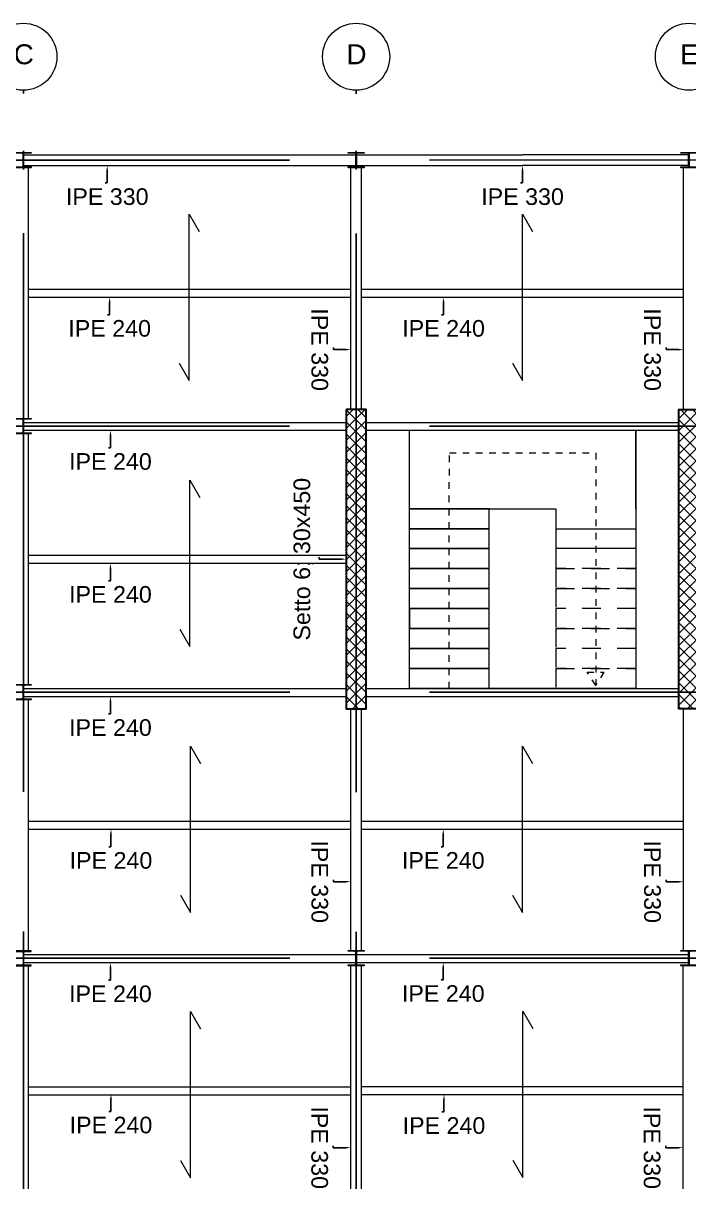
# Model space of a CAD drawing. Header units: millimetres. Extents: x 1415 to 3549, y 2194 to 4677.
# Drawn here: x 1815.06 to 1825.06, y 2202.31 to 2219.73 of the extents above; entities that cross this region are included whole.
import ezdxf
from ezdxf import colors
from ezdxf.entities.mleader import LeaderData, LeaderLine
from ezdxf.math import Vec2, Vec3

# ---------------------------------------------------------------- set-up
doc = ezdxf.new("R2010")
doc.units = ezdxf.units.MM
for name, pattern in [('ACAD_ISO02W100', [15, 12, -3]), ('DASHDOT', [1, 0.5, -0.25, 0, -0.25]), ('phl_center', [0.75, 0.4, -0.35])]:
    doc.linetypes.add(name, pattern=pattern)
doc.layers.add('02P', color=7, linetype='DASHDOT')
doc.layers.add('linea tratteggiata', color=221, linetype='ACAD_ISO02W100')
for name, color, linetype, lineweight in [('armature longitudinali', 5, 'Continuous', 9), ('bulloni', 170, 'Continuous', 15), ('Layer3', 7, 'Continuous', 15), ('Layer4', 7, 'Continuous', 15), ('quote', 252, 'Continuous', 5), ('Setti', 5, 'Continuous', 30), ('sezione', 18, 'ACAD_ISO02W100', 20), ('staffe', 10, 'Continuous', 9)]:
    doc.layers.add(name, color=color, linetype=linetype, lineweight=lineweight)
doc.styles.get("Standard").update_dxf_attribs({"font": 'arial.ttf'})
pattern_1 = [(45, (117.48415, -95.67684), (-0.089802561, 0.089802561), []), (135, (117.48415, -95.67684), (-0.089802561, -0.089802561), [])]

msp = doc.modelspace()

# ---------------------------------------------------------------- hatches: boundary and pattern name
at = {"layer": 'Layer4'}
h = msp.add_hatch(color=0, dxfattribs=at)
h.dxf.hatch_style = 1
h.paths.add_polyline_path([(1815.181, 2217.557), (1815.181, 2217.569), (1815.0858, 2217.569, -0.4142136), (1815.0648, 2217.59), (1815.0648, 2217.672), (1815.061, 2217.672), (1815.061, 2217.557)])
h.paths.add_polyline_path([(1815.061, 2217.557), (1815.061, 2217.672), (1815.0573, 2217.672), (1815.0573, 2217.59, -0.4142136), (1815.0363, 2217.569), (1814.941, 2217.569), (1814.941, 2217.557)])
h.paths.add_polyline_path([(1815.0858, 2217.775), (1815.181, 2217.775), (1815.181, 2217.787), (1815.061, 2217.787), (1815.061, 2217.672), (1815.0648, 2217.672), (1815.0648, 2217.754, -0.4142136)])
h.paths.add_polyline_path([(1815.0573, 2217.754), (1815.0573, 2217.672), (1815.061, 2217.672), (1815.061, 2217.787), (1814.941, 2217.787), (1814.941, 2217.775), (1815.0363, 2217.775, -0.4142136)])
h = msp.add_hatch(color=0, dxfattribs=at)
h.dxf.hatch_style = 1
h.paths.add_polyline_path([(1820.181, 2217.5573), (1820.181, 2217.5693), (1820.0858, 2217.5693, -0.4142136), (1820.0648, 2217.5903), (1820.0648, 2217.6723), (1820.061, 2217.6723), (1820.061, 2217.5573)])
h.paths.add_polyline_path([(1820.061, 2217.5573), (1820.061, 2217.6723), (1820.0573, 2217.6723), (1820.0573, 2217.5903, -0.4142136), (1820.0363, 2217.5693), (1819.941, 2217.5693), (1819.941, 2217.5573)])
h.paths.add_polyline_path([(1820.0858, 2217.7753), (1820.181, 2217.7753), (1820.181, 2217.7873), (1820.061, 2217.7873), (1820.061, 2217.6723), (1820.0648, 2217.6723), (1820.0648, 2217.7543, -0.4142136)])
h.paths.add_polyline_path([(1820.0573, 2217.7543), (1820.0573, 2217.6723), (1820.061, 2217.6723), (1820.061, 2217.7873), (1819.941, 2217.7873), (1819.941, 2217.7753), (1820.0363, 2217.7753, -0.4142136)])
h = msp.add_hatch(color=0, dxfattribs=at)
h.dxf.hatch_style = 1
h.paths.add_polyline_path([(1825.181, 2217.5576), (1825.181, 2217.5696), (1825.0858, 2217.5696, -0.4142136), (1825.0648, 2217.5906), (1825.0648, 2217.6726), (1825.061, 2217.6726), (1825.061, 2217.5576)])
h.paths.add_polyline_path([(1825.061, 2217.5576), (1825.061, 2217.6726), (1825.0573, 2217.6726), (1825.0573, 2217.5906, -0.4142136), (1825.0363, 2217.5696), (1824.941, 2217.5696), (1824.941, 2217.5576)])
h.paths.add_polyline_path([(1825.0858, 2217.7756), (1825.181, 2217.7756), (1825.181, 2217.7876), (1825.061, 2217.7876), (1825.061, 2217.6726), (1825.0648, 2217.6726), (1825.0648, 2217.7546, -0.4142136)])
h.paths.add_polyline_path([(1825.0573, 2217.7546), (1825.0573, 2217.6726), (1825.061, 2217.6726), (1825.061, 2217.7876), (1824.941, 2217.7876), (1824.941, 2217.7756), (1825.0363, 2217.7756, -0.4142136)])
h = msp.add_hatch(color=0, dxfattribs=at)
h.dxf.hatch_style = 1
h.paths.add_polyline_path([(1815.181, 2213.5576), (1815.181, 2213.5696), (1815.0858, 2213.5696, -0.4142136), (1815.0648, 2213.5906), (1815.0648, 2213.6726), (1815.061, 2213.6726), (1815.061, 2213.5576)])
h.paths.add_polyline_path([(1815.061, 2213.5576), (1815.061, 2213.6726), (1815.0573, 2213.6726), (1815.0573, 2213.5906, -0.4142136), (1815.0363, 2213.5696), (1814.941, 2213.5696), (1814.941, 2213.5576)])
h.paths.add_polyline_path([(1815.0858, 2213.7756), (1815.181, 2213.7756), (1815.181, 2213.7876), (1815.061, 2213.7876), (1815.061, 2213.6726), (1815.0648, 2213.6726), (1815.0648, 2213.7546, -0.4142136)])
h.paths.add_polyline_path([(1815.0573, 2213.7546), (1815.0573, 2213.6726), (1815.061, 2213.6726), (1815.061, 2213.7876), (1814.941, 2213.7876), (1814.941, 2213.7756), (1815.0363, 2213.7756, -0.4142136)])
h = msp.add_hatch(color=0, dxfattribs=at)
h.dxf.hatch_style = 1
h.paths.add_polyline_path([(1815.181, 2209.557), (1815.181, 2209.569), (1815.0858, 2209.569, -0.4142136), (1815.0648, 2209.59), (1815.0648, 2209.672), (1815.061, 2209.672), (1815.061, 2209.557)])
h.paths.add_polyline_path([(1815.061, 2209.557), (1815.061, 2209.672), (1815.0573, 2209.672), (1815.0573, 2209.59, -0.4142136), (1815.0363, 2209.569), (1814.941, 2209.569), (1814.941, 2209.557)])
h.paths.add_polyline_path([(1815.0858, 2209.775), (1815.181, 2209.775), (1815.181, 2209.787), (1815.061, 2209.787), (1815.061, 2209.672), (1815.0648, 2209.672), (1815.0648, 2209.754, -0.4142136)])
h.paths.add_polyline_path([(1815.0573, 2209.754), (1815.0573, 2209.672), (1815.061, 2209.672), (1815.061, 2209.787), (1814.941, 2209.787), (1814.941, 2209.775), (1815.0363, 2209.775, -0.4142136)])
h = msp.add_hatch(color=0, dxfattribs=at)
h.dxf.hatch_style = 1
h.paths.add_polyline_path([(1815.181, 2205.7837), (1815.181, 2205.7717), (1815.0858, 2205.7717, 0.4142136), (1815.0648, 2205.7507), (1815.0648, 2205.6687), (1815.061, 2205.6687), (1815.061, 2205.7837)])
h.paths.add_polyline_path([(1815.061, 2205.7837), (1815.061, 2205.6687), (1815.0573, 2205.6687), (1815.0573, 2205.7507, 0.4142136), (1815.0363, 2205.7717), (1814.941, 2205.7717), (1814.941, 2205.7837)])
h.paths.add_polyline_path([(1815.0858, 2205.5657), (1815.181, 2205.5657), (1815.181, 2205.5537), (1815.061, 2205.5537), (1815.061, 2205.6687), (1815.0648, 2205.6687), (1815.0648, 2205.5867, 0.4142136)])
h.paths.add_polyline_path([(1815.0573, 2205.5867), (1815.0573, 2205.6687), (1815.061, 2205.6687), (1815.061, 2205.5537), (1814.941, 2205.5537), (1814.941, 2205.5657), (1815.0363, 2205.5657, 0.4142136)])
h = msp.add_hatch(color=0, dxfattribs=at)
h.dxf.hatch_style = 1
h.paths.add_polyline_path([(1820.181, 2205.5576), (1820.181, 2205.5696), (1820.0858, 2205.5696, -0.4142136), (1820.0648, 2205.5906), (1820.0648, 2205.6726), (1820.061, 2205.6726), (1820.061, 2205.5576)])
h.paths.add_polyline_path([(1820.061, 2205.5576), (1820.061, 2205.6726), (1820.0573, 2205.6726), (1820.0573, 2205.5906, -0.4142136), (1820.0363, 2205.5696), (1819.941, 2205.5696), (1819.941, 2205.5576)])
h.paths.add_polyline_path([(1820.0858, 2205.7756), (1820.181, 2205.7756), (1820.181, 2205.7876), (1820.061, 2205.7876), (1820.061, 2205.6726), (1820.0648, 2205.6726), (1820.0648, 2205.7546, -0.4142136)])
h.paths.add_polyline_path([(1820.0573, 2205.7546), (1820.0573, 2205.6726), (1820.061, 2205.6726), (1820.061, 2205.7876), (1819.941, 2205.7876), (1819.941, 2205.7756), (1820.0363, 2205.7756, -0.4142136)])
h = msp.add_hatch(color=0, dxfattribs=at)
h.dxf.hatch_style = 1
h.paths.add_polyline_path([(1825.181, 2205.5576), (1825.181, 2205.5696), (1825.0858, 2205.5696, -0.4142136), (1825.0648, 2205.5906), (1825.0648, 2205.6726), (1825.061, 2205.6726), (1825.061, 2205.5576)])
h.paths.add_polyline_path([(1825.061, 2205.5576), (1825.061, 2205.6726), (1825.0573, 2205.6726), (1825.0573, 2205.5906, -0.4142136), (1825.0363, 2205.5696), (1824.941, 2205.5696), (1824.941, 2205.5576)])
h.paths.add_polyline_path([(1825.0858, 2205.7756), (1825.181, 2205.7756), (1825.181, 2205.7876), (1825.061, 2205.7876), (1825.061, 2205.6726), (1825.0648, 2205.6726), (1825.0648, 2205.7546, -0.4142136)])
h.paths.add_polyline_path([(1825.0573, 2205.7546), (1825.0573, 2205.6726), (1825.061, 2205.6726), (1825.061, 2205.7876), (1824.941, 2205.7876), (1824.941, 2205.7756), (1825.0363, 2205.7756, -0.4142136)])
at = {"layer": 'staffe', "true_color": 0xc7c8ca}
h = msp.add_hatch(dxfattribs=at)
h.set_pattern_fill('ANSI37', color=9, scale=0.04)
h.set_pattern_definition(pattern_1)
h.paths.add_polyline_path([(1804.9116, 2217.8204), (1804.9116, 2217.5204), (1807.4116, 2217.5204), (1807.4116, 2217.8204)])
h.paths.add_polyline_path([(1804.9116, 2209.4204), (1805.2116, 2209.4204), (1805.2116, 2213.9204), (1804.9116, 2213.9204)])
h.paths.add_polyline_path([(1820.2116, 2213.9204), (1819.9116, 2213.9204), (1819.9116, 2209.4204), (1820.2116, 2209.4204)])
h.paths.add_polyline_path([(1807.4116, 2205.5204), (1807.4116, 2205.8204), (1804.9116, 2205.8204), (1804.9116, 2205.5204)])
h.paths.add_polyline_path([(1817.4116, 2197.5204), (1817.4116, 2197.8204), (1814.9116, 2197.8204), (1814.9116, 2197.5204)])
h = msp.add_hatch(dxfattribs=at)
h.set_pattern_fill('ANSI37', color=9, scale=0.04)
h.set_pattern_definition(pattern_1)
h.paths.add_polyline_path([(1840.2116, 2217.8204), (1840.2116, 2217.5204), (1837.7116, 2217.5204), (1837.7116, 2217.8204)])
h.paths.add_polyline_path([(1840.2116, 2209.4204), (1839.9116, 2209.4204), (1839.9116, 2213.9204), (1840.2116, 2213.9204)])
h.paths.add_polyline_path([(1824.9116, 2213.9204), (1825.2116, 2213.9204), (1825.2116, 2209.4204), (1824.9116, 2209.4204)])
h.paths.add_polyline_path([(1837.7116, 2205.5204), (1837.7116, 2205.8204), (1840.2116, 2205.8204), (1840.2116, 2205.5204)])
h.paths.add_polyline_path([(1827.7116, 2197.5204), (1827.7116, 2197.8204), (1830.2116, 2197.8204), (1830.2116, 2197.5204)])

# ---------------------------------------------------------------- linework, layer by layer
at = {"layer": '02P'}
for p, q in [((1815.0616, 2217.5304), (1815.0616, 2217.8104)), ((1820.0616, 2217.5304), (1820.0616, 2217.8104)), ((1815.0616, 2213.5304), (1815.0616, 2213.8104)), ((1815.0616, 2209.5304), (1815.0616, 2209.8104)), ((1815.0616, 2205.5304), (1815.0616, 2205.8104)), ((1820.0616, 2205.5304), (1820.0616, 2205.8104))]:
    msp.add_line(p, q, dxfattribs=at)
at = {"layer": 'bulloni'}
for points in [[(1815.1414, 2215.7297), (1819.9816, 2215.7297), (1819.9816, 2215.7297)], [(1820.1382, 2215.7297), (1821.1594, 2215.7297), (1824.9818, 2215.7297)], [(1815.1414, 2215.6097), (1819.9816, 2215.6097), (1819.9816, 2215.6097)], [(1820.1382, 2215.6097), (1821.1594, 2215.6097), (1824.9818, 2215.6097)], [(1815.1414, 2211.7298), (1819.9116, 2211.7298)], [(1815.1414, 2211.6098), (1819.9116, 2211.6098)], [(1815.1414, 2207.7298), (1816.1626, 2207.7298), (1819.9816, 2207.7298)], [(1820.1382, 2207.7301), (1821.1594, 2207.7301), (1824.9818, 2207.7301)], [(1815.1414, 2207.6098), (1816.1626, 2207.6098), (1819.9816, 2207.6098)], [(1820.1382, 2207.6101), (1821.1594, 2207.6101), (1824.9818, 2207.6101)], [(1815.1416, 2203.737), (1816.1628, 2203.737), (1819.9816, 2203.737)], [(1820.1414, 2203.7432), (1821.1595, 2203.7432), (1824.9818, 2203.7432)], [(1815.1416, 2203.617), (1816.1628, 2203.617), (1819.9815, 2203.617)], [(1820.1414, 2203.6232), (1821.1595, 2203.6232), (1824.9818, 2203.6232)]]:
    msp.add_lwpolyline(points, dxfattribs=at)
at = {"layer": 'Layer3'}
for centre in [(1815.0616, 2219.2264), (1820.0616, 2219.2264), (1825.0616, 2219.2264)]:
    msp.add_circle(centre, 0.5039, dxfattribs=at)
at = {"layer": 'Layer4'}
for points in [[(1815.181, 2217.557), (1814.941, 2217.557), (1814.941, 2217.569), (1815.0363, 2217.569, 0.4142136), (1815.0573, 2217.59), (1815.0573, 2217.754, 0.4142136), (1815.0363, 2217.775), (1814.941, 2217.775), (1814.941, 2217.787), (1815.181, 2217.787), (1815.181, 2217.775), (1815.0858, 2217.775, 0.4142136), (1815.0648, 2217.754), (1815.0648, 2217.59, 0.4142136), (1815.0858, 2217.569), (1815.181, 2217.569)], [(1820.181, 2217.5573), (1819.941, 2217.5573), (1819.941, 2217.5693), (1820.0363, 2217.5693, 0.4142136), (1820.0573, 2217.5903), (1820.0573, 2217.7543, 0.4142136), (1820.0363, 2217.7753), (1819.941, 2217.7753), (1819.941, 2217.7873), (1820.181, 2217.7873), (1820.181, 2217.7753), (1820.0858, 2217.7753, 0.4142136), (1820.0648, 2217.7543), (1820.0648, 2217.5903, 0.4142136), (1820.0858, 2217.5693), (1820.181, 2217.5693)], [(1825.181, 2217.5576), (1824.941, 2217.5576), (1824.941, 2217.5696), (1825.0363, 2217.5696, 0.4142136), (1825.0573, 2217.5906), (1825.0573, 2217.7546, 0.4142136), (1825.0363, 2217.7756), (1824.941, 2217.7756), (1824.941, 2217.7876), (1825.181, 2217.7876), (1825.181, 2217.7756), (1825.0858, 2217.7756, 0.4142136), (1825.0648, 2217.7546), (1825.0648, 2217.5906, 0.4142136), (1825.0858, 2217.5696), (1825.181, 2217.5696)], [(1815.181, 2213.5576), (1814.941, 2213.5576), (1814.941, 2213.5696), (1815.0363, 2213.5696, 0.4142136), (1815.0573, 2213.5906), (1815.0573, 2213.7546, 0.4142136), (1815.0363, 2213.7756), (1814.941, 2213.7756), (1814.941, 2213.7876), (1815.181, 2213.7876), (1815.181, 2213.7756), (1815.0858, 2213.7756, 0.4142136), (1815.0648, 2213.7546), (1815.0648, 2213.5906, 0.4142136), (1815.0858, 2213.5696), (1815.181, 2213.5696)], [(1815.181, 2209.557), (1814.941, 2209.557), (1814.941, 2209.569), (1815.0363, 2209.569, 0.4142136), (1815.0573, 2209.59), (1815.0573, 2209.754, 0.4142136), (1815.0363, 2209.775), (1814.941, 2209.775), (1814.941, 2209.787), (1815.181, 2209.787), (1815.181, 2209.775), (1815.0858, 2209.775, 0.4142136), (1815.0648, 2209.754), (1815.0648, 2209.59, 0.4142136), (1815.0858, 2209.569), (1815.181, 2209.569)], [(1815.181, 2205.7837), (1814.941, 2205.7837), (1814.941, 2205.7717), (1815.0363, 2205.7717, -0.4142136), (1815.0573, 2205.7507), (1815.0573, 2205.5867, -0.4142136), (1815.0363, 2205.5657), (1814.941, 2205.5657), (1814.941, 2205.5537), (1815.181, 2205.5537), (1815.181, 2205.5657), (1815.0858, 2205.5657, -0.4142136), (1815.0648, 2205.5867), (1815.0648, 2205.7507, -0.4142136), (1815.0858, 2205.7717), (1815.181, 2205.7717)], [(1820.181, 2205.5576), (1819.941, 2205.5576), (1819.941, 2205.5696), (1820.0363, 2205.5696, 0.4142136), (1820.0573, 2205.5906), (1820.0573, 2205.7546, 0.4142136), (1820.0363, 2205.7756), (1819.941, 2205.7756), (1819.941, 2205.7876), (1820.181, 2205.7876), (1820.181, 2205.7756), (1820.0858, 2205.7756, 0.4142136), (1820.0648, 2205.7546), (1820.0648, 2205.5906, 0.4142136), (1820.0858, 2205.5696), (1820.181, 2205.5696)], [(1825.181, 2205.5576), (1824.941, 2205.5576), (1824.941, 2205.5696), (1825.0363, 2205.5696, 0.4142136), (1825.0573, 2205.5906), (1825.0573, 2205.7546, 0.4142136), (1825.0363, 2205.7756), (1824.941, 2205.7756), (1824.941, 2205.7876), (1825.181, 2205.7876), (1825.181, 2205.7756), (1825.0858, 2205.7756, 0.4142136), (1825.0648, 2205.7546), (1825.0648, 2205.5906, 0.4142136), (1825.0858, 2205.5696), (1825.181, 2205.5696)]]:
    msp.add_lwpolyline(points, format="xyb", close=True, dxfattribs=at)
for points in [[(1815.0648, 2217.7504), (1820.0573, 2217.7504)], [(1820.0648, 2217.7504), (1822.5616, 2217.7504)], [(1825.0573, 2217.7504), (1822.5616, 2217.7504)], [(1815.0648, 2217.5904), (1820.0573, 2217.5904)], [(1815.1414, 2213.7876), (1815.1414, 2217.557)], [(1819.9818, 2213.9204), (1819.9818, 2217.5573)], [(1820.0648, 2217.5904), (1822.5616, 2217.5904)], [(1820.1414, 2213.9204), (1820.1414, 2217.5573)], [(1825.0573, 2217.5906), (1822.5616, 2217.5904)], [(1824.9818, 2213.9207), (1824.9818, 2217.5576)], [(1817.4016, 2214.6195), (1817.5516, 2214.3597), (1817.5516, 2216.8597), (1817.7016, 2216.5999)], [(1822.4117, 2214.6195), (1822.5617, 2214.3597), (1822.5617, 2216.8597), (1822.7117, 2216.5999)], [(1815.0658, 2213.7282), (1819.9116, 2213.7282)], [(1820.2126, 2213.7282), (1824.9116, 2213.7282)], [(1815.0658, 2213.6082), (1819.9116, 2213.6082)], [(1815.1414, 2209.7883), (1815.1414, 2213.5576)], [(1820.2126, 2213.6082), (1824.9116, 2213.6082)], [(1824.2621, 2209.7264), (1820.8621, 2209.7293), (1820.8621, 2212.5241), (1820.8621, 2213.6082), (1823.0621, 2213.6082), (1824.2621, 2213.6082), (1824.2621, 2209.7264)], [(1824.2621, 2212.4284), (1824.2621, 2213.6082)], [(1817.4135, 2210.6196), (1817.5635, 2210.3598), (1817.5635, 2212.8598), (1817.7135, 2212.6)], [(1820.8621, 2212.1293), (1822.0621, 2212.1293), (1822.0621, 2212.4293), (1820.8621, 2212.4293)], [(1820.8621, 2212.4284), (1823.0621, 2212.4284)], [(1823.0621, 2212.4284), (1823.0621, 2212.4284), (1823.0621, 2211.8293)], [(1820.8621, 2211.8293), (1822.0621, 2211.8293), (1822.0621, 2212.1293), (1820.8621, 2212.1293)], [(1823.0621, 2212.1293), (1824.2621, 2212.1293)], [(1820.8621, 2211.5293), (1822.0621, 2211.5293), (1822.0621, 2211.8293), (1820.8621, 2211.8293)], [(1824.2621, 2211.8293), (1823.0621, 2211.8293), (1823.0621, 2211.5293)], [(1820.8621, 2211.2293), (1822.0621, 2211.2293), (1822.0621, 2211.5293), (1820.8621, 2211.5293)], [(1820.8621, 2210.9293), (1822.0621, 2210.9293), (1822.0621, 2211.2293), (1820.8621, 2211.2293)], [(1822.0621, 2210.9293), (1820.8621, 2210.9293), (1820.8621, 2210.6293)], [(1820.8621, 2210.6293), (1822.0621, 2210.6293), (1822.0621, 2210.9293), (1820.8621, 2210.9293)], [(1820.8621, 2210.3293), (1822.0621, 2210.3293), (1822.0621, 2210.6293), (1820.8621, 2210.6293)], [(1820.8621, 2210.0293), (1822.0621, 2210.0293), (1822.0621, 2210.3293), (1820.8621, 2210.3293)], [(1820.2116, 2209.4204), (1820.2116, 2210.1199)], [(1820.8621, 2209.7293), (1822.0621, 2209.7293), (1822.0621, 2210.0293), (1820.8621, 2210.0293)], [(1815.0659, 2209.7275), (1819.9116, 2209.7275)], [(1820.2127, 2209.7279), (1824.9116, 2209.7279)], [(1823.0621, 2209.7264), (1824.2621, 2209.7264)], [(1815.0659, 2209.6075), (1819.9116, 2209.6075)], [(1815.1414, 2205.7837), (1815.1414, 2209.563)], [(1820.2127, 2209.6079), (1824.8968, 2209.6079)], [(1819.9818, 2205.7876), (1819.9818, 2209.4204)], [(1820.1414, 2205.7876), (1820.1414, 2209.4204)], [(1824.9818, 2205.7876), (1824.9818, 2209.4207)], [(1817.4214, 2206.6196), (1817.5714, 2206.3598), (1817.5714, 2208.8598), (1817.7214, 2208.6)], [(1822.4117, 2206.6199), (1822.5617, 2206.3601), (1822.5617, 2208.8601), (1822.7117, 2208.6003)], [(1815.0658, 2205.7282), (1820.0573, 2205.7282)], [(1820.0648, 2205.7282), (1825.0573, 2205.7282)], [(1815.0658, 2205.6082), (1820.0573, 2205.6082)], [(1815.1416, 2201.7839), (1815.1416, 2205.5537)], [(1819.9818, 2201.7851), (1819.9818, 2205.5576)], [(1820.0648, 2205.6082), (1825.0573, 2205.6082)], [(1820.1414, 2201.7851), (1820.1414, 2205.5576)], [(1824.9756, 2201.7876), (1824.9756, 2205.5577)], [(1817.4213, 2202.6268), (1817.5713, 2202.367), (1817.5713, 2204.867), (1817.7213, 2204.6072)], [(1822.4146, 2202.633), (1822.5646, 2202.3732), (1822.5646, 2204.8732), (1822.7146, 2204.6133)]]:
    msp.add_lwpolyline(points, dxfattribs=at)
at = {"layer": 'Layer4', "linetype": 'phl_center', "ltscale": 0.7}
for points in [[(1824.2621, 2211.5293), (1823.0621, 2211.5293), (1823.0621, 2211.2293)], [(1823.0621, 2211.5293), (1824.2621, 2211.5293)], [(1823.0621, 2211.2293), (1824.2621, 2211.2293)], [(1824.2621, 2211.2293), (1823.0621, 2211.2293), (1823.0621, 2210.9293)], [(1824.2621, 2210.9284), (1823.0621, 2210.9284), (1823.0621, 2210.6284)], [(1823.0621, 2210.6284), (1824.2621, 2210.6284)], [(1824.2621, 2210.6274), (1823.0621, 2210.6274), (1823.0621, 2210.3274)], [(1824.2621, 2210.3274), (1823.0621, 2210.3274), (1823.0621, 2210.0274)], [(1823.0621, 2210.0274), (1824.2621, 2210.0274)], [(1824.2621, 2210.0264), (1823.0621, 2210.0264), (1823.0621, 2209.7264)]]:
    msp.add_lwpolyline(points, dxfattribs=at)
at = {"layer": 'linea tratteggiata', "ltscale": 0.7}
for points in [[(1815.0616, 2197.6737), (1815.0616, 2218.7225)], [(1820.0616, 2197.6654), (1820.0616, 2218.7225)], [(1840.0623, 2217.6749), (1804.0088, 2217.6704)], [(1840.0628, 2213.6726), (1804.0088, 2213.6704)], [(1840.0633, 2209.6726), (1804.0088, 2209.6704)], [(1840.0639, 2205.6726), (1804.0088, 2205.6704)]]:
    msp.add_lwpolyline(points, dxfattribs=at)
at = {"layer": 'Setti'}
for points in [[(1819.9116, 2213.9204), (1819.9116, 2209.4204), (1820.2116, 2209.4204), (1820.2116, 2213.9204), (1819.9116, 2213.9204)], [(1825.2116, 2213.9204), (1825.2116, 2209.4204), (1824.9116, 2209.4204), (1824.9116, 2213.9204), (1825.2116, 2213.9204)]]:
    msp.add_lwpolyline(points, dxfattribs=at)
at = {"layer": 'sezione'}
msp.add_lwpolyline([(1821.459, 2209.7288), (1821.4621, 2213.2689), (1823.6621, 2213.2689), (1823.6621, 2209.7727), (1823.5334, 2209.9707), (1823.7839, 2209.9707), (1823.6621, 2209.7727)], dxfattribs=at).dxf.unprotected_set("ltscale", 0)

# ---------------------------------------------------------------- texts
at = {"layer": 'Layer3', "char_height": 0.3}
for s, insert, attachment_point in [('C', (1814.9155, 2219.4127), 1), ('D', (1819.9155, 2219.4127), 1), ('E', (1825.2076, 2219.4127), 3)]:
    msp.add_mtext_dynamic_manual_height_columns(s, width=0.3, gutter_width=12.5, heights=[0], dxfattribs=dict(at, insert=insert, attachment_point=attachment_point))

# ---------------------------------------------------------------- leaders
at = {"layer": 'armature longitudinali'}
ml = msp.add_multileader_mtext('Standard', dxfattribs=at)
ml.set_content('{\\C0;Setto 6; 30x450}', color=256)
ml.set_leader_properties()
ml.build(insert=Vec2(0, 0))
ml.multileader.update_dxf_attribs({"text_attachment_direction": 1, "dogleg_length": 0.03, "arrow_head_size": 0.075})
ctx = ml.context
ctx.base_point, ctx.char_height, ctx.arrow_head_size, ctx.landing_gap_size, ctx.plane_origin, ctx.plane_x_axis, ctx.plane_y_axis = Vec3(1819.5046, 2211.6704), 0.25, 0.075, 0.08, Vec3(1818.3548, 2213.0552), Vec3(0, 1), Vec3(-1, 0)
ctx.text_align_type = 1
notes = []
notes.append((ctx, [(1, (1, 1, 0), (1819.5046, 2211.6704), (0, 1), 0.03, [(0, [(1819.9116, 2211.6704), (1819.5046, 2211.6704)], 0, [])])]))
ctx.mtext.insert, ctx.mtext.text_direction, ctx.mtext.rotation, ctx.mtext.alignment, ctx.mtext.flow_direction = Vec3(1819.1208, 2211.6704), Vec3(0, 1), 1.5707963, 2, 5
at = {"layer": 'quote'}
ml = msp.add_multileader_mtext('Standard', dxfattribs=at)
ml.set_content('IPE 330', color=256)
ml.set_leader_properties()
ml.build(insert=Vec2(0, 0))
ml.multileader.update_dxf_attribs({"text_attachment_direction": 1, "dogleg_length": 0.03, "arrow_head_size": 0.075})
ctx = ml.context
ctx.base_point, ctx.char_height, ctx.arrow_head_size, ctx.landing_gap_size, ctx.plane_origin = Vec3(1816.3219, 2216.9117), 0.25, 0.075, 0.08, Vec3(1816.3219, 2217.5904)
ctx.text_align_type = 1
notes.append((ctx, [(0, (1, 1, 0), (1816.3219, 2217.3272), (-1, 0), 0.03, [(0, [(1816.3219, 2217.5904)], 0, [])])]))
ctx.mtext.insert, ctx.mtext.alignment, ctx.mtext.flow_direction = Vec3(1816.3219, 2217.2472), 2, 5
ml = msp.add_multileader_mtext('Standard', dxfattribs=at)
ml.set_content('IPE 330', color=256)
ml.set_leader_properties()
ml.build(insert=Vec2(0, 0))
ml.multileader.update_dxf_attribs({"text_attachment_direction": 1, "dogleg_length": 0.03, "arrow_head_size": 0.075})
ctx = ml.context
ctx.base_point, ctx.char_height, ctx.arrow_head_size, ctx.landing_gap_size, ctx.plane_origin = Vec3(1822.5616, 2216.9117), 0.25, 0.075, 0.08, Vec3(1822.5616, 2217.5904)
ctx.text_align_type = 1
notes.append((ctx, [(0, (1, 1, 0), (1822.5616, 2217.3272), (-1, 0), 0.03, [(0, [(1822.5616, 2217.5904)], 0, [])])]))
ctx.mtext.insert, ctx.mtext.alignment, ctx.mtext.flow_direction = Vec3(1822.5616, 2217.2472), 2, 5
ml = msp.add_multileader_mtext('Standard', dxfattribs=at)
ml.set_content('IPE 240', color=256)
ml.set_leader_properties()
ml.build(insert=Vec2(0, 0))
ml.multileader.update_dxf_attribs({"text_attachment_direction": 1, "dogleg_length": 0.03, "arrow_head_size": 0.075})
ctx = ml.context
ctx.base_point, ctx.char_height, ctx.arrow_head_size, ctx.landing_gap_size, ctx.plane_origin = Vec3(1816.3585, 2214.9312), 0.25, 0.075, 0.08, Vec3(1816.3585, 2215.6097)
ctx.text_align_type = 1
notes.append((ctx, [(0, (1, 1, 0), (1816.3585, 2215.3465), (-1, 0), 0.03, [(0, [(1816.3585, 2215.6097)], 0, [])])]))
ctx.mtext.insert, ctx.mtext.alignment, ctx.mtext.flow_direction = Vec3(1816.3585, 2215.2665), 2, 5
ml = msp.add_multileader_mtext('Standard', dxfattribs=at)
ml.set_content('IPE 240', color=256)
ml.set_leader_properties()
ml.build(insert=Vec2(0, 0))
ml.multileader.update_dxf_attribs({"text_attachment_direction": 1, "dogleg_length": 0.03, "arrow_head_size": 0.075})
ctx = ml.context
ctx.base_point, ctx.char_height, ctx.arrow_head_size, ctx.landing_gap_size, ctx.plane_origin = Vec3(1821.3751, 2214.9312), 0.25, 0.075, 0.08, Vec3(1821.3751, 2215.6097)
ctx.text_align_type = 1
notes.append((ctx, [(0, (1, 1, 0), (1821.3751, 2215.3465), (-1, 0), 0.03, [(0, [(1821.3751, 2215.6097)], 0, [])])]))
ctx.mtext.insert, ctx.mtext.alignment, ctx.mtext.flow_direction = Vec3(1821.3751, 2215.2665), 2, 5
ml = msp.add_multileader_mtext('Standard', dxfattribs=at)
ml.set_content('IPE 330', color=256)
ml.set_leader_properties()
ml.build(insert=Vec2(0, 0))
ml.multileader.update_dxf_attribs({"text_attachment_direction": 1, "dogleg_length": 0.03, "arrow_head_size": 0.075})
ctx = ml.context
ctx.base_point, ctx.char_height, ctx.arrow_head_size, ctx.landing_gap_size, ctx.plane_origin, ctx.plane_x_axis, ctx.plane_y_axis = Vec3(1819.3045, 2214.8213), 0.25, 0.075, 0.08, Vec3(1819.9832, 2214.8213), Vec3(0, -1), Vec3(1, 0)
ctx.text_align_type = 1
notes.append((ctx, [(0, (1, 1, 0), (1819.72, 2214.8213), (0, 1), 0.03, [(0, [(1819.9832, 2214.8213)], 0, [])])]))
ctx.mtext.insert, ctx.mtext.text_direction, ctx.mtext.rotation, ctx.mtext.alignment, ctx.mtext.flow_direction = Vec3(1819.64, 2214.8213), Vec3(0, -1), 4.712389, 2, 5
ml = msp.add_multileader_mtext('Standard', dxfattribs=at)
ml.set_content('IPE 330', color=256)
ml.set_leader_properties()
ml.build(insert=Vec2(0, 0))
ml.multileader.update_dxf_attribs({"text_attachment_direction": 1, "dogleg_length": 0.03, "arrow_head_size": 0.075})
ctx = ml.context
ctx.base_point, ctx.char_height, ctx.arrow_head_size, ctx.landing_gap_size, ctx.plane_origin, ctx.plane_x_axis, ctx.plane_y_axis = Vec3(1824.3031, 2214.8213), 0.25, 0.075, 0.08, Vec3(1824.9818, 2214.8213), Vec3(0, -1), Vec3(1, 0)
ctx.text_align_type = 1
notes.append((ctx, [(0, (1, 1, 0), (1824.7186, 2214.8213), (0, 1), 0.03, [(0, [(1824.9818, 2214.8213)], 0, [])])]))
ctx.mtext.insert, ctx.mtext.text_direction, ctx.mtext.rotation, ctx.mtext.alignment, ctx.mtext.flow_direction = Vec3(1824.6386, 2214.8213), Vec3(0, -1), 4.712389, 2, 5
ml = msp.add_multileader_mtext('Standard', dxfattribs=at)
ml.set_content('IPE 240', color=256)
ml.set_leader_properties()
ml.build(insert=Vec2(0, 0))
ml.multileader.update_dxf_attribs({"text_attachment_direction": 1, "dogleg_length": 0.03, "arrow_head_size": 0.075})
ctx = ml.context
ctx.base_point, ctx.char_height, ctx.arrow_head_size, ctx.landing_gap_size, ctx.plane_origin = Vec3(1816.3704, 2212.9297), 0.25, 0.075, 0.08, Vec3(1816.3704, 2213.6082)
ctx.text_align_type = 1
notes.append((ctx, [(0, (1, 1, 0), (1816.3704, 2213.345), (-1, 0), 0.03, [(0, [(1816.3704, 2213.6082)], 0, [])])]))
ctx.mtext.insert, ctx.mtext.alignment, ctx.mtext.flow_direction = Vec3(1816.3704, 2213.265), 2, 5
ml = msp.add_multileader_mtext('Standard', dxfattribs=at)
ml.set_content('IPE 240', color=256)
ml.set_leader_properties()
ml.build(insert=Vec2(0, 0))
ml.multileader.update_dxf_attribs({"text_attachment_direction": 1, "dogleg_length": 0.03, "arrow_head_size": 0.075})
ctx = ml.context
ctx.base_point, ctx.char_height, ctx.arrow_head_size, ctx.landing_gap_size, ctx.plane_origin = Vec3(1816.3704, 2210.9313), 0.25, 0.075, 0.08, Vec3(1816.3704, 2211.6098)
ctx.text_align_type = 1
notes.append((ctx, [(0, (1, 1, 0), (1816.3704, 2211.3466), (-1, 0), 0.03, [(0, [(1816.3704, 2211.6098)], 0, [])])]))
ctx.mtext.insert, ctx.mtext.alignment, ctx.mtext.flow_direction = Vec3(1816.3704, 2211.2666), 2, 5
ml = msp.add_multileader_mtext('Standard', dxfattribs=at)
ml.set_content('IPE 240', color=256)
ml.set_leader_properties()
ml.build(insert=Vec2(0, 0))
ml.multileader.update_dxf_attribs({"text_attachment_direction": 1, "dogleg_length": 0.03, "arrow_head_size": 0.075})
ctx = ml.context
ctx.base_point, ctx.char_height, ctx.arrow_head_size, ctx.landing_gap_size, ctx.plane_origin = Vec3(1816.3705, 2208.929), 0.25, 0.075, 0.08, Vec3(1816.3705, 2209.6075)
ctx.text_align_type = 1
notes.append((ctx, [(0, (1, 1, 0), (1816.3705, 2209.3443), (-1, 0), 0.03, [(0, [(1816.3705, 2209.6075)], 0, [])])]))
ctx.mtext.insert, ctx.mtext.alignment, ctx.mtext.flow_direction = Vec3(1816.3705, 2209.2643), 2, 5
ml = msp.add_multileader_mtext('Standard', dxfattribs=at)
ml.set_content('IPE 240', color=256)
ml.set_leader_properties()
ml.build(insert=Vec2(0, 0))
ml.multileader.update_dxf_attribs({"text_attachment_direction": 1, "dogleg_length": 0.03, "arrow_head_size": 0.075})
ctx = ml.context
ctx.base_point, ctx.char_height, ctx.arrow_head_size, ctx.landing_gap_size, ctx.plane_origin = Vec3(1816.3783, 2206.9313), 0.25, 0.075, 0.08, Vec3(1816.3783, 2207.6098)
ctx.text_align_type = 1
notes.append((ctx, [(0, (1, 1, 0), (1816.3783, 2207.3466), (-1, 0), 0.03, [(0, [(1816.3783, 2207.6098)], 0, [])])]))
ctx.mtext.insert, ctx.mtext.alignment, ctx.mtext.flow_direction = Vec3(1816.3783, 2207.2666), 2, 5
ml = msp.add_multileader_mtext('Standard', dxfattribs=at)
ml.set_content('IPE 240', color=256)
ml.set_leader_properties()
ml.build(insert=Vec2(0, 0))
ml.multileader.update_dxf_attribs({"text_attachment_direction": 1, "dogleg_length": 0.03, "arrow_head_size": 0.075})
ctx = ml.context
ctx.base_point, ctx.char_height, ctx.arrow_head_size, ctx.landing_gap_size, ctx.plane_origin = Vec3(1821.3705, 2206.9316), 0.25, 0.075, 0.08, Vec3(1821.3705, 2207.6101)
ctx.text_align_type = 1
notes.append((ctx, [(0, (1, 1, 0), (1821.3705, 2207.3469), (-1, 0), 0.03, [(0, [(1821.3705, 2207.6101)], 0, [])])]))
ctx.mtext.insert, ctx.mtext.alignment, ctx.mtext.flow_direction = Vec3(1821.3705, 2207.2669), 2, 5
ml = msp.add_multileader_mtext('Standard', dxfattribs=at)
ml.set_content('IPE 330', color=256)
ml.set_leader_properties()
ml.build(insert=Vec2(0, 0))
ml.multileader.update_dxf_attribs({"text_attachment_direction": 1, "dogleg_length": 0.03, "arrow_head_size": 0.075})
ctx = ml.context
ctx.base_point, ctx.char_height, ctx.arrow_head_size, ctx.landing_gap_size, ctx.plane_origin, ctx.plane_x_axis, ctx.plane_y_axis = Vec3(1819.3045, 2206.8213), 0.25, 0.075, 0.08, Vec3(1819.9832, 2206.8213), Vec3(0, -1), Vec3(1, 0)
ctx.text_align_type = 1
notes.append((ctx, [(0, (1, 1, 0), (1819.72, 2206.8213), (0, 1), 0.03, [(0, [(1819.9832, 2206.8213)], 0, [])])]))
ctx.mtext.insert, ctx.mtext.text_direction, ctx.mtext.rotation, ctx.mtext.alignment, ctx.mtext.flow_direction = Vec3(1819.64, 2206.8213), Vec3(0, -1), 4.712389, 2, 5
ml = msp.add_multileader_mtext('Standard', dxfattribs=at)
ml.set_content('IPE 330', color=256)
ml.set_leader_properties()
ml.build(insert=Vec2(0, 0))
ml.multileader.update_dxf_attribs({"text_attachment_direction": 1, "dogleg_length": 0.03, "arrow_head_size": 0.075})
ctx = ml.context
ctx.base_point, ctx.char_height, ctx.arrow_head_size, ctx.landing_gap_size, ctx.plane_origin, ctx.plane_x_axis, ctx.plane_y_axis = Vec3(1824.3031, 2206.8213), 0.25, 0.075, 0.08, Vec3(1824.9818, 2206.8213), Vec3(0, -1), Vec3(1, 0)
ctx.text_align_type = 1
notes.append((ctx, [(0, (1, 1, 0), (1824.7186, 2206.8213), (0, 1), 0.03, [(0, [(1824.9818, 2206.8213)], 0, [])])]))
ctx.mtext.insert, ctx.mtext.text_direction, ctx.mtext.rotation, ctx.mtext.alignment, ctx.mtext.flow_direction = Vec3(1824.6386, 2206.8213), Vec3(0, -1), 4.712389, 2, 5
ml = msp.add_multileader_mtext('Standard', dxfattribs=at)
ml.set_content('IPE 240', color=256)
ml.set_leader_properties()
ml.build(insert=Vec2(0, 0))
ml.multileader.update_dxf_attribs({"text_attachment_direction": 1, "dogleg_length": 0.03, "arrow_head_size": 0.075})
ctx = ml.context
ctx.base_point, ctx.char_height, ctx.arrow_head_size, ctx.landing_gap_size, ctx.plane_origin = Vec3(1816.3704, 2204.9257), 0.25, 0.075, 0.08, Vec3(1816.3704, 2205.6042)
ctx.text_align_type = 1
notes.append((ctx, [(0, (1, 1, 0), (1816.3704, 2205.341), (-1, 0), 0.03, [(0, [(1816.3704, 2205.6042)], 0, [])])]))
ctx.mtext.insert, ctx.mtext.alignment, ctx.mtext.flow_direction = Vec3(1816.3704, 2205.261), 2, 5
ml = msp.add_multileader_mtext('Standard', dxfattribs=at)
ml.set_content('IPE 240', color=256)
ml.set_leader_properties()
ml.build(insert=Vec2(0, 0))
ml.multileader.update_dxf_attribs({"text_attachment_direction": 1, "dogleg_length": 0.03, "arrow_head_size": 0.075})
ctx = ml.context
ctx.base_point, ctx.char_height, ctx.arrow_head_size, ctx.landing_gap_size, ctx.plane_origin = Vec3(1821.3705, 2204.9297), 0.25, 0.075, 0.08, Vec3(1821.3705, 2205.6082)
ctx.text_align_type = 1
notes.append((ctx, [(0, (1, 1, 0), (1821.3705, 2205.345), (-1, 0), 0.03, [(0, [(1821.3705, 2205.6082)], 0, [])])]))
ctx.mtext.insert, ctx.mtext.alignment, ctx.mtext.flow_direction = Vec3(1821.3705, 2205.265), 2, 5
ml = msp.add_multileader_mtext('Standard', dxfattribs=at)
ml.set_content('IPE 240', color=256)
ml.set_leader_properties()
ml.build(insert=Vec2(0, 0))
ml.multileader.update_dxf_attribs({"text_attachment_direction": 1, "dogleg_length": 0.03, "arrow_head_size": 0.075})
ctx = ml.context
ctx.base_point, ctx.char_height, ctx.arrow_head_size, ctx.landing_gap_size, ctx.plane_origin = Vec3(1816.3785, 2202.9523), 0.25, 0.075, 0.08, Vec3(1816.3785, 2203.6308)
ctx.text_align_type = 1
notes.append((ctx, [(0, (1, 1, 0), (1816.3785, 2203.3676), (-1, 0), 0.03, [(0, [(1816.3785, 2203.6308)], 0, [])])]))
ctx.mtext.insert, ctx.mtext.alignment, ctx.mtext.flow_direction = Vec3(1816.3785, 2203.2876), 2, 5
ml = msp.add_multileader_mtext('Standard', dxfattribs=at)
ml.set_content('IPE 240', color=256)
ml.set_leader_properties()
ml.build(insert=Vec2(0, 0))
ml.multileader.update_dxf_attribs({"text_attachment_direction": 1, "dogleg_length": 0.03, "arrow_head_size": 0.075})
ctx = ml.context
ctx.base_point, ctx.char_height, ctx.arrow_head_size, ctx.landing_gap_size, ctx.plane_origin = Vec3(1821.3814, 2202.9447), 0.25, 0.075, 0.08, Vec3(1821.3814, 2203.6232)
ctx.text_align_type = 1
notes.append((ctx, [(0, (1, 1, 0), (1821.3814, 2203.3599), (-1, 0), 0.03, [(0, [(1821.3814, 2203.6232)], 0, [])])]))
ctx.mtext.insert, ctx.mtext.alignment, ctx.mtext.flow_direction = Vec3(1821.3814, 2203.2799), 2, 5
ml = msp.add_multileader_mtext('Standard', dxfattribs=at)
ml.set_content('IPE 330', color=256)
ml.set_leader_properties()
ml.build(insert=Vec2(0, 0))
ml.multileader.update_dxf_attribs({"text_attachment_direction": 1, "dogleg_length": 0.03, "arrow_head_size": 0.075})
ctx = ml.context
ctx.base_point, ctx.char_height, ctx.arrow_head_size, ctx.landing_gap_size, ctx.plane_origin, ctx.plane_x_axis, ctx.plane_y_axis = Vec3(1819.3031, 2202.8213), 0.25, 0.075, 0.08, Vec3(1819.9818, 2202.8213), Vec3(0, -1), Vec3(1, 0)
ctx.text_align_type = 1
notes.append((ctx, [(0, (1, 1, 0), (1819.7186, 2202.8213), (0, 1), 0.03, [(0, [(1819.9818, 2202.8213)], 0, [])])]))
ctx.mtext.insert, ctx.mtext.text_direction, ctx.mtext.rotation, ctx.mtext.alignment, ctx.mtext.flow_direction = Vec3(1819.6386, 2202.8213), Vec3(0, -1), 4.712389, 2, 5
ml = msp.add_multileader_mtext('Standard', dxfattribs=at)
ml.set_content('IPE 330', color=256)
ml.set_leader_properties()
ml.build(insert=Vec2(0, 0))
ml.multileader.update_dxf_attribs({"text_attachment_direction": 1, "dogleg_length": 0.03, "arrow_head_size": 0.075})
ctx = ml.context
ctx.base_point, ctx.char_height, ctx.arrow_head_size, ctx.landing_gap_size, ctx.plane_origin, ctx.plane_x_axis, ctx.plane_y_axis = Vec3(1824.2969, 2202.8213), 0.25, 0.075, 0.08, Vec3(1824.9756, 2202.8213), Vec3(0, -1), Vec3(1, 0)
ctx.text_align_type = 1
notes.append((ctx, [(0, (1, 1, 0), (1824.7124, 2202.8213), (0, 1), 0.03, [(0, [(1824.9756, 2202.8213)], 0, [])])]))
ctx.mtext.insert, ctx.mtext.text_direction, ctx.mtext.rotation, ctx.mtext.alignment, ctx.mtext.flow_direction = Vec3(1824.6324, 2202.8213), Vec3(0, -1), 4.712389, 2, 5
for ctx, leaders in notes:
    for number, flags, end, landing, length, lines in leaders:
        leader = LeaderData()
        leader.index, (leader.has_last_leader_line, leader.has_dogleg_vector, leader.attachment_direction) = number, flags
        leader.last_leader_point, leader.dogleg_vector, leader.dogleg_length = Vec3(end), Vec3(landing), length
        for number, points, colour, breaks in lines:
            line = LeaderLine()
            line.index, line.vertices, line.color, line.breaks = number, Vec3.list(points), colors.encode_raw_color(colour), breaks
            leader.lines.append(line)
        ctx.leaders.append(leader)

doc.saveas('drawing.dxf')
